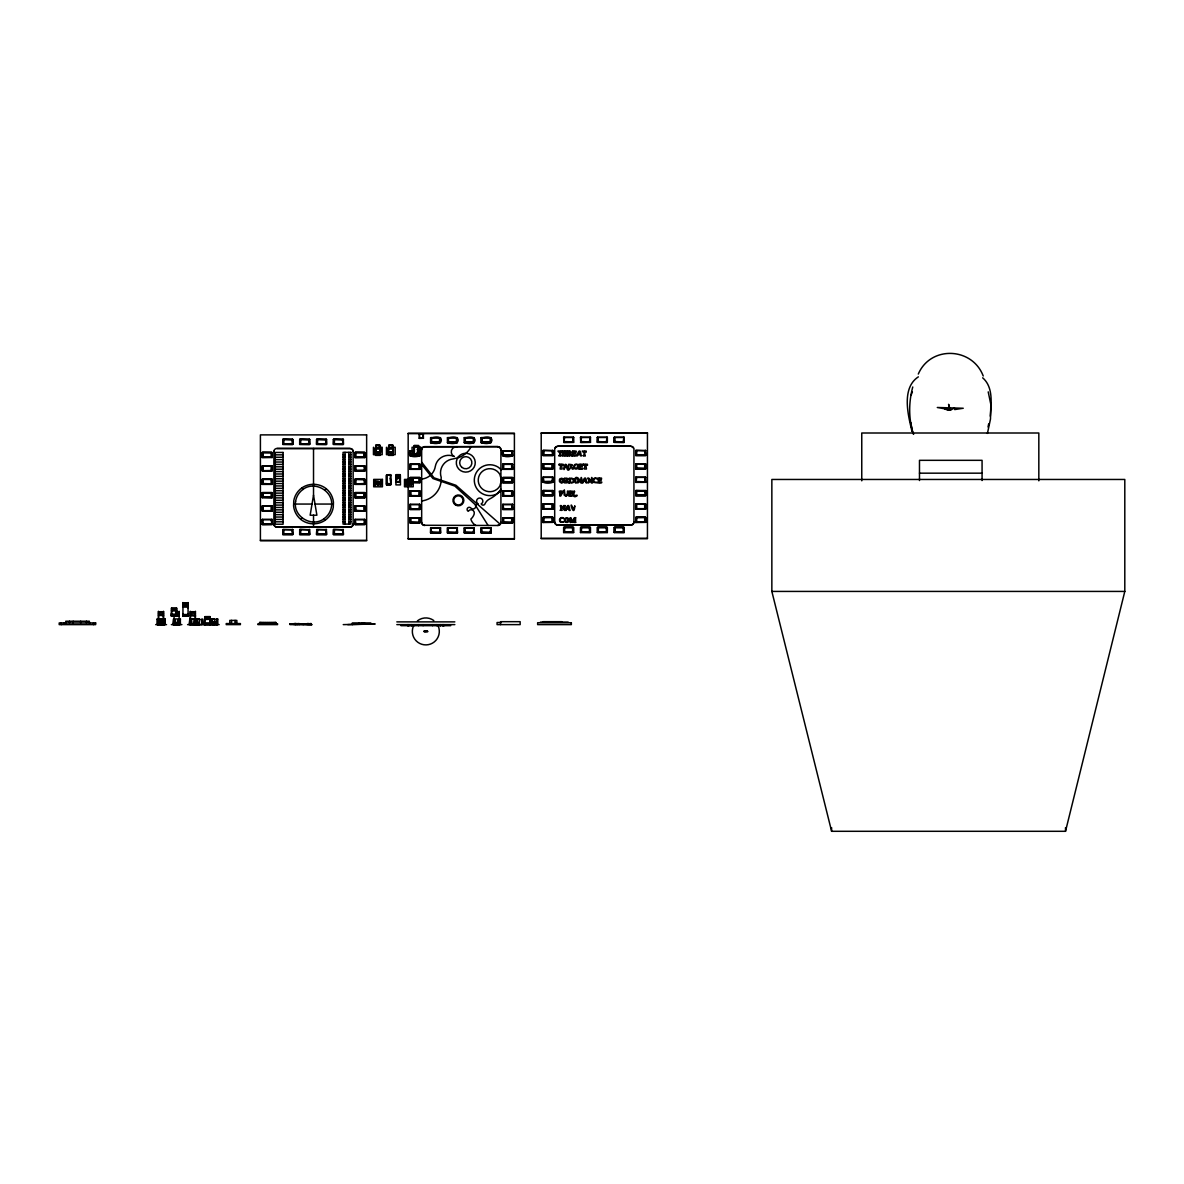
<?xml version="1.0" encoding="UTF-8"?>
<svg xmlns="http://www.w3.org/2000/svg" width="1184" height="1184" viewBox="0 0 1184 1184"><rect width="100%" height="100%" fill="white"/><g stroke="black" fill="none" stroke-linecap="round" stroke-linejoin="round"><path stroke-width="1.5" d="M990.801 404.262L988.211 391.874M990.816 403.966L990.49 419.018L987.426 433.418M161.882 624.693L162.563 618.951L159.855 618.951L160.536 624.693M177.26 624.693L177.926 618.951L175.232 618.951L175.898 624.693M160.136 624.205L159.544 619.173L162.252 619.173L161.572 624.575M194.146 619.173L191.438 619.173L194.146 619.173L193.466 624.56M199.667 619.173L198.986 624.738L197.639 624.738L196.973 619.173L199.667 619.173L198.986 624.738M212.276 619.173L212.942 624.723L214.289 624.723L214.97 619.173L212.276 619.173L214.97 619.173M425.796 631.22L427.572 631.116L424.064 631.708L425.929 631.664M313.523 495.134L310.149 515.218L316.898 515.218L313.523 495.134L313.523 448.484M912.76 386.99C908.631 402.338 908.483 418.84 913.397 433.98M990.327 416.191C991.215 403.537 993.494 387.138 982.661 377.8M988.018 426.995L988.684 423.872M1065.511 831.301L1124.8 591.423L1124.8 479.461L771.85 479.461L771.85 591.423L831.612 831.301L1065.511 831.301L1065.511 827.631M407.71 480.926L408.258 483.442L409.383 483.442L409.945 480.926L407.71 480.926L409.945 481.281L410.878 483.131M950.663 409.856L937.299 407.488L963.243 408.258L954.733 409.56L954.452 407.962L950.959 409.886M414.415 445.732L414.296 455.884L414.296 445.406L418.544 445.48L418.544 455.884L418.411 445.732M414.415 455.574L418.544 455.692L418.411 453.857M911.103 395.116L912.39 391.874M414.296 455.07L418.411 454.848M163.555 615.266L158.449 615.266L163.392 615.65M179.198 615.266L174.092 615.266L179.036 615.65M187.886 607.806L188.049 606.534L182.943 606.8M195.271 615.813L190.476 615.65M195.434 615.369L195.271 617.634M380.079 483.087L379.058 484.818L377.089 484.818L376.112 483.028L377.134 481.34L379.102 481.385L380.079 483.131M376.112 483.072L377.134 481.385M417.404 452.702L418.426 450.971L417.449 449.269M410.878 483.087L409.856 484.818L407.888 484.818L406.911 483.057L407.932 481.34L409.901 481.385L409.945 477.626L419.935 477.626L419.935 482.732L413.275 482.584M406.911 483.072L407.932 481.385M379.842 445.391L375.846 445.391L375.728 452.865L375.728 445.11L379.975 445.11L379.975 452.702M396.181 480.837L396.063 482.391L396.063 474.651L400.296 474.651L400.473 484.907L395.915 484.892L396.048 475.924M388.722 452.702L388.722 445.11L392.955 445.11L392.955 452.865L392.822 445.391L388.84 445.391M182.943 614.925L188.049 614.925M918.296 374.055C930.639 345.314 972.286 347.134 983.223 375.994M300.78 519.391A20.024 19.876 0 0 1 293.588 505.968L293.765 500.788A20.024 19.876 0 0 1 301.89 487.882C309.128 482.82 319.369 483.161 326.251 488.726A20.024 19.876 0 0 1 333.444 502.149L333.266 507.329A20.024 19.876 0 0 1 325.156 520.235C317.904 525.296 307.662 524.956 300.78 519.391L302.024 517.911M325.023 490.206L326.251 488.726M375.728 452.096L379.975 452.036L375.846 451.903M388.722 452.096L392.955 452.036L388.84 451.903M396.063 481.622L400.162 481.429M500.921 490.872L496.806 493.98A15.54 15.436 0 0 1 474.325 479.268A15.54 15.436 0 0 1 498.405 467.31L501.468 469.944M419.284 438.258L423.428 438.258L419.284 438.391L419.388 434.084L419.698 437.695M378.584 483.338L379.146 482.362L376.912 482.362L377.459 483.338L379.146 482.362M211.048 623.198L215.784 623.198M423.324 434.232L419.388 434.232M377.104 481.977L377.43 481.725A1.51 1.495 0 0 1 379.605 483.161A1.51 1.495 0 0 1 377.267 484.315A1.51 1.495 0 0 1 377.43 481.725M262.419 470.699L271.906 470.536M262.419 484.093L272.157 484.241L271.906 479.224L262.419 479.224L262.419 484.093M262.419 497.487L272.157 497.783L272.157 492.662L262.167 492.662L262.167 497.783M354.919 457.453L364.909 457.453L354.919 457.616L354.919 452.495L364.909 452.658M262.419 524.26L262.167 519.45L272.157 519.45L272.157 524.556L262.167 524.556L272.157 524.408L271.906 519.391L271.136 519.776L271.906 524.098L262.419 524.098L271.136 523.728M430.591 442.638C444.518 447.004 444.947 433.596 431.612 438.021L430.591 437.68L430.591 442.801L440.581 442.638M447.463 442.638C461.375 447.004 461.804 433.596 448.47 438.021L447.463 437.68L447.463 442.801L457.453 442.801M354.919 497.62L364.909 497.62L354.919 497.783L354.919 492.662L364.909 492.662L364.909 497.783M410.197 469.042L419.935 469.19L419.684 464.172L410.182 464.172L410.182 469.042L419.684 468.879L410.182 468.879M464.32 442.638C478.247 447.004 478.676 433.596 465.327 438.021L464.32 437.68L464.32 442.801L474.31 442.638M481.192 442.638C495.104 447.004 495.534 433.596 482.199 438.021L481.192 437.68L481.192 442.801L491.182 442.638M502.934 469.042L512.672 469.19L512.42 464.172L502.934 464.172L502.934 469.042L512.42 468.879L502.934 468.879M563.88 442.12L563.628 437.296L573.618 437.296L573.618 442.416L563.628 442.416L573.618 442.254L563.865 442.12L563.865 437.236L564.635 437.636L563.865 441.943M502.682 482.584L512.672 482.584L512.672 477.626L502.682 477.626L502.682 482.732L512.672 482.732M580.737 442.12L580.486 437.296L590.476 437.296L590.476 442.416L580.486 442.416L590.476 442.254L580.737 442.12L580.737 437.236L581.492 437.636L580.737 441.943M542.968 468.805L552.958 468.805L542.968 468.968L543.219 463.965M552.958 508.972L542.968 508.972L552.958 509.135L552.958 504.014L542.968 504.014L542.968 509.135M645.709 468.805L635.719 468.805L645.709 468.968L645.709 463.847L635.719 464.01M543.219 517.512L542.968 522.514L543.219 517.349L552.706 517.349L552.958 522.366L552.958 517.408L542.968 517.556M635.971 482.051L645.709 482.199L635.956 482.051L635.956 477.182L636.726 477.566L635.956 481.888M573.618 532.43L563.628 532.43L573.618 532.578L573.618 527.472L563.628 527.472L563.628 532.578M590.476 532.43L580.486 532.43L590.476 532.578L590.476 527.472L580.486 527.472L580.486 532.578M645.709 508.972L635.719 508.972L645.709 509.135L645.709 504.014L635.719 504.014L635.719 509.135M597.358 532.43L607.348 532.43L597.358 532.578L597.358 527.472L607.348 527.472L607.348 532.578M624.205 532.43L614.215 532.43L624.205 532.578L624.205 527.472L614.215 527.472L614.215 532.578M635.971 517.512L635.719 522.514L635.956 517.349L645.443 517.349L645.709 522.366L645.709 517.408L635.719 517.556M912.316 431.213L910.822 422.584M291.797 439.678L292.566 439.279L292.818 444.296L292.818 439.338L282.828 439.338L282.828 444.459L292.818 444.459L282.828 444.296L283.065 439.279L291.797 439.678L292.566 443.985L283.065 443.985L291.797 443.63M271.906 457.32L262.419 457.32L262.419 452.436L271.906 452.436L272.157 457.453L262.167 457.616L262.167 452.495L272.157 452.658M308.654 439.678L309.424 439.279L309.675 444.296L309.675 439.338L299.685 439.338L299.685 444.459L309.675 444.459L299.685 444.296L299.937 439.279L308.654 439.678L309.424 443.985L299.937 444L308.654 443.63M262.419 470.699L262.419 465.83L271.906 465.83L271.906 470.699M325.526 439.678L326.281 439.279L326.547 444.296L326.547 439.338L316.557 439.338L316.557 444.459L326.547 444.459L316.557 444.296L316.794 439.279L325.526 439.678L326.281 443.985L316.794 444L325.526 443.63M342.383 439.678L343.153 439.279L343.404 444.296L343.404 439.338L333.414 439.338L333.414 444.459L343.404 444.459L333.414 444.296L333.651 439.279L342.383 439.678L343.153 443.985L333.651 443.985L342.383 443.63M271.906 497.487L262.419 497.487L262.419 492.603L271.906 492.603L272.157 497.62M355.156 457.32L355.156 452.436L364.642 452.436L364.642 457.32M262.419 510.704L271.906 510.704L262.419 510.718L262.419 505.997L271.906 505.997L272.157 511.014L262.167 511.177L262.167 506.056L272.157 506.056L272.157 511.177M363.888 466.23L364.642 465.83L364.909 470.847L354.919 470.847L355.156 465.83L363.888 466.23L364.642 470.536M363.888 479.609L364.642 479.224L364.909 484.241L354.919 484.241L355.156 479.224L363.888 479.609L364.642 483.93L355.156 483.93L363.888 483.56M291.797 529.84L292.566 529.455L292.818 534.472L282.828 534.472L283.065 529.455L291.797 529.84L292.566 534.162M355.156 497.487L355.156 492.603L364.642 492.603L364.642 497.487M308.654 529.84L309.424 529.455L309.675 534.472L299.685 534.472L299.937 529.455L308.654 529.84L309.424 534.162M354.919 511.177L354.919 506.056L364.909 506.056L364.909 511.177L354.919 511.014L355.156 505.997L364.642 505.997L364.909 511.014M410.197 480.867L410.182 477.566L419.684 477.566L419.935 482.584M325.526 529.84L326.281 529.455L326.547 534.472L316.557 534.472L316.794 529.455L325.526 529.84L326.281 534.162M342.383 529.84L343.153 529.455L343.404 534.472L333.414 534.472L333.651 529.455L342.383 529.84L343.153 534.162M409.945 491.168L419.935 491.005L419.935 496.126L409.945 495.963L410.182 490.946L419.684 490.946L419.935 495.963M409.945 517.793L419.935 517.793L419.935 522.899L409.945 522.899L409.945 517.793L419.935 517.793M551.936 450.793L552.706 450.394L552.958 455.411L542.968 455.411L543.219 450.394L551.936 450.793L552.706 455.115L543.219 455.13L551.936 454.745M502.934 482.436L502.934 477.566L512.42 477.566L512.42 482.436M543.219 468.657L543.219 463.788L552.706 463.788L552.706 468.657M502.682 491.168L512.672 491.005L512.672 496.126L502.682 495.963L502.934 490.946L512.42 490.946L512.672 495.963M551.936 490.96L552.706 490.561L552.958 495.578L542.968 495.578L543.219 490.561L551.936 490.96L552.706 495.282L543.219 495.297L551.936 494.912M502.682 517.793L512.672 517.793L512.672 522.899L502.682 522.899L502.682 517.793L512.672 517.793M644.688 450.793L645.443 450.394L645.709 455.411L635.719 455.411L635.956 450.394L644.688 450.793L645.443 455.115L635.956 455.13L644.688 454.745M551.936 504.354L552.706 503.955L552.706 508.839L543.219 508.839L543.219 503.955L551.936 504.354L551.936 508.306M635.956 468.657L635.956 463.788L645.443 463.788L645.443 468.657M543.219 517.349L552.706 517.349M563.865 532.282L563.865 527.413L573.367 527.413L573.367 532.282M644.688 490.96L645.443 490.561L645.709 495.578L635.719 495.578L635.956 490.561L644.688 490.96L645.443 495.282L635.956 495.282L644.688 494.912M580.737 532.282L580.737 527.413L590.224 527.413L590.224 532.282M644.688 504.354L645.443 503.955L645.443 508.839L635.956 508.839L635.956 503.955L644.688 504.354L644.688 508.306M597.594 532.282L597.594 527.413L607.081 527.413L607.081 532.282M614.452 532.282L614.452 527.413L623.953 527.413L623.953 532.282M635.956 517.349L645.443 517.349M263.174 456.787L262.419 457.142L271.906 457.142L263.174 456.787L263.174 452.836M263.174 483.56L262.419 483.93L271.906 483.93L263.174 483.56L263.174 479.609M263.174 496.954L262.419 497.324L271.906 497.324L263.174 496.954L263.174 493.003M355.925 456.787L355.156 457.142L364.642 457.142L355.925 456.787L355.925 452.836M363.888 470.166L355.156 470.536L364.642 470.699M431.612 441.972L430.843 442.328L440.33 442.328L431.612 441.972L431.612 438.021M410.952 455.13L410.182 455.485C435.046 452.747 404.055 462.396 410.182 450.778L410.952 455.13L419.684 455.485M448.47 441.972L447.7 442.328L457.202 442.328L448.47 441.972L448.47 438.021M465.327 441.972L464.572 442.328L474.059 442.342L465.327 441.972L465.327 438.021M355.925 496.954L355.156 497.324L364.642 497.339L355.925 496.954L355.925 493.003M291.797 533.792L283.065 534.162L292.566 534.324M482.199 441.972L481.429 442.328L490.916 442.342L482.199 441.972L482.199 438.021M308.654 533.792L299.937 534.162L309.424 534.324M355.925 510.348L355.156 510.704L364.642 510.866L355.925 510.348L355.925 506.397M325.526 533.792L316.794 534.162L326.281 534.324M419.684 495.652L410.182 495.652L419.684 495.83M342.383 533.792L333.651 534.162L343.153 534.324M355.925 523.728L355.156 524.098L364.642 524.112L355.925 523.728L355.156 519.391L354.919 524.408L354.919 519.45L364.909 519.45L364.909 524.556L354.919 524.556L364.909 524.408L364.642 519.391L363.888 523.728M503.688 455.13L502.934 455.485C527.783 452.747 496.806 462.396 502.934 450.778L503.688 455.13L512.42 455.485M410.952 508.676L410.182 509.046L419.684 509.046L410.952 508.676L410.182 504.34L409.945 509.357L419.935 509.357L419.684 504.34L418.914 508.676M410.952 522.07L410.182 522.44L419.684 522.455L410.952 522.07L410.952 518.118M503.688 481.903L502.934 482.273L512.42 482.288L503.688 481.903L503.688 477.951M598.364 441.588L597.594 441.943L607.348 442.254L607.348 437.296L597.358 437.296L597.358 442.416L607.348 442.416L597.358 442.254L597.594 437.236L598.364 441.588L607.081 441.943M543.974 468.139L543.219 468.494L552.706 468.494L543.974 468.139L543.974 464.187M615.221 441.588L614.452 441.943L624.205 442.254L624.205 437.296L614.215 437.296L614.215 442.416L624.205 442.416L614.215 442.254L614.452 437.236L615.221 441.588L623.953 441.943M512.42 495.652L502.934 495.652L512.42 495.83M431.612 532.134L430.843 532.504L440.33 532.519L431.612 532.134L430.843 527.783L430.591 532.815L440.581 532.815L440.33 527.783L439.56 532.134M543.974 481.518L543.219 481.888C568.068 479.135 537.092 488.8 543.219 477.182L543.974 481.518L552.706 481.888M448.47 532.134L447.7 532.504L457.202 532.519L448.47 532.134L447.7 527.783L447.463 532.815L457.453 532.815L457.202 527.783L456.432 532.134M503.688 508.676L502.934 509.046L512.42 509.046L503.688 508.676L502.934 504.34L502.682 509.357L512.672 509.357L512.42 504.34L511.651 508.676M465.327 532.134L464.572 532.504L474.059 532.519L465.327 532.134L464.572 527.783L464.32 532.815L474.31 532.815L474.059 527.783L473.289 532.134M482.199 532.134L481.429 532.504L490.916 532.519L482.199 532.134L481.429 527.783L481.192 532.815L491.182 532.815L490.916 527.783L490.161 532.134M503.688 522.07L502.934 522.44L512.42 522.44L503.688 522.07L503.688 518.118M636.726 468.139L635.956 468.494L645.443 468.494L636.726 468.139L636.726 464.187M552.706 522.055L543.219 522.055L552.706 522.218M564.635 531.749L563.865 532.119L573.367 532.119L564.635 531.749L564.635 527.798M581.492 531.749L580.737 532.119L590.224 532.134L581.492 531.749L581.492 527.798M598.364 531.749L597.594 532.119L607.081 532.119L598.364 531.749L598.364 527.798M615.221 531.749L614.452 532.119L623.953 532.119L615.221 531.749L615.221 527.798M645.443 522.055L635.956 522.055L645.443 522.218M271.906 452.614L272.157 457.616M271.906 465.993L272.157 471.01L262.167 471.01L262.167 465.889L272.157 465.889M271.906 479.387L272.157 484.389L262.167 484.389L262.167 479.283L272.157 479.283M364.642 452.614L364.909 457.616M364.642 465.993L364.909 471.01L354.919 471.01L354.919 465.889L364.909 465.889M419.684 450.956L419.935 455.958L409.945 455.958L409.945 450.838L413.364 450.956L409.945 451M364.642 479.387L364.909 484.389L354.919 484.389L354.919 479.283L364.909 479.283M419.684 464.335L419.935 469.338L409.945 469.338L409.945 464.232L419.935 464.232M292.566 529.618L292.818 534.62L282.828 534.62L283.08 529.618M419.935 477.626L409.945 477.626M309.424 529.618L309.675 534.62L299.685 534.62L299.685 529.514L309.675 529.662M326.281 529.618L326.547 534.62L316.557 534.62L316.809 529.618M512.42 450.956L512.672 455.958L502.682 455.958L502.682 450.838L512.672 450.838M343.153 529.618L343.404 534.62L333.414 534.62L333.414 529.514L343.404 529.662M419.684 504.502L419.935 509.52L409.945 509.52L409.945 504.399L419.935 504.399M512.42 464.335L512.672 469.338L502.682 469.338L502.682 464.232L512.672 464.232M552.706 450.571L552.958 455.574L542.968 455.574L542.968 450.453L552.958 450.453M512.672 477.626L502.682 477.626M552.706 463.965L552.958 468.968M552.706 477.344L552.958 482.347L542.968 482.347L542.968 477.241L552.958 477.241M440.33 527.96L440.581 532.963L430.591 532.963L430.591 527.857L440.581 527.857M457.202 527.96L457.453 532.963L447.463 532.963L447.463 527.857L457.453 527.857M512.42 504.502L512.672 509.52L502.682 509.52L502.682 504.399L512.672 504.399M552.958 490.62L542.968 490.62L542.968 495.741L552.958 495.741L552.958 490.62L542.968 490.62M645.443 450.571L645.709 455.574L635.719 455.574L635.719 450.453L645.709 450.453M474.059 527.96L474.31 532.963L464.32 532.963L464.32 527.857L474.31 527.857M490.916 527.96L491.182 532.963L481.192 532.963L481.192 527.857L491.182 527.857M645.443 477.344L645.709 482.347L635.719 482.347L635.719 477.241L645.709 477.241M645.709 490.62L635.719 490.62L635.719 495.741L645.709 495.741L645.709 490.62L635.719 490.62M918.355 376.852C901.009 388.174 908.261 415.836 911.976 431.257M171.502 615.784L171.65 608.265M215.399 621.97L216.198 621.837L216.332 624.619M176.446 614.156L171.65 614.156M209.864 622.888L205.054 622.888M205.054 624.116L210.027 624.131L205.113 624.205M567.684 455.736L567.684 451.208M559.026 455.736C561.571 452.791 557.886 451.785 557.93 451.074L561.867 451.074L561.926 452.199L560.224 451.385L560.742 455.736M583.342 455.736C585.976 452.673 582.04 451.755 582.247 451.074L586.184 451.074L586.243 452.199L584.541 451.385L585.059 455.736M565.049 505.731L564.531 510.467L561.216 506.604L561.734 510.26M560.387 510.26C562.903 509.194 558.448 504.591 561.26 505.598L564.22 509.194L563.702 505.731M575.572 517.822L575.572 522.351M573.855 522.351L574.373 518.444L572.39 522.484L570.525 518.444L571.043 522.351M565.33 455.736L565.848 453.561L563.599 453.561L564.132 455.736M562.4 455.736L562.4 451.208M564.132 451.208L563.599 453.309L565.848 453.309L565.33 451.208M567.047 451.208L567.047 455.736M572.553 455.736L572.553 451.208M541.206 433.255L647.441 433.255M408.169 433.64L514.404 433.64M419.284 434.262L423.428 434.262M563.628 437.458L573.618 437.458M580.486 437.458L590.476 437.458M597.358 437.458L607.348 437.458M614.215 437.458L624.205 437.458M430.591 437.68L440.581 437.843M447.463 437.68L457.453 437.843M464.32 437.68L474.31 437.843M481.192 437.68L491.182 437.843M419.388 437.991L423.324 438.139M282.828 439.501L292.818 439.501M299.685 439.501L309.675 439.501M316.557 439.501L326.547 439.501M333.414 439.501L343.404 439.501M564.635 441.588L573.367 441.943M581.492 441.588L590.224 441.943M414.415 445.791L418.411 445.791M414.163 446.22L418.707 446.087M557.738 446.235L630.894 446.235A3.049 3.019 0 0 1 633.943 449.254L633.943 522.085A3.049 3.019 0 0 1 630.894 525.104L557.738 525.104A3.049 3.019 0 0 1 554.689 522.085L554.689 449.254A3.049 3.019 0 0 1 557.738 446.235L630.894 446.235M375.713 446.516L375.58 448.47M392.999 446.516L393.132 455.381M424.716 525.282L424.716 525.489A3.049 3.019 0 0 1 421.667 522.455L421.667 449.639A3.049 3.019 0 0 1 424.716 446.62L497.872 446.62A3.049 3.019 0 0 1 500.921 449.639L500.921 522.455A3.049 3.019 0 0 1 497.872 525.489L424.716 525.282A3.049 3.019 0 0 1 421.667 522.248M421.667 449.846A3.049 3.019 0 0 1 424.716 446.827L497.872 446.62M378.688 447.271L382.18 447.271L382.18 454.671L373.448 454.671L373.448 447.271M391.697 447.271L395.19 447.271L395.19 454.671L386.458 454.671L386.458 447.271M375.728 447.404L379.975 447.404M388.722 447.404L392.955 447.404M393.34 447.952L393.34 453.413M273.889 451.504A3.049 3.019 0 0 1 276.938 448.484L350.094 448.484A3.049 3.019 0 0 1 353.143 451.504M375.728 448.396L379.975 448.396M388.722 448.396L392.955 448.396M375.728 448.899L379.975 448.899M388.722 448.899L392.955 448.899M502.682 451L512.672 451M262.419 452.451L271.906 452.436M355.156 452.436L364.642 452.451M376.823 452.702L378.806 452.702M389.847 452.702L391.815 452.702M418.411 454.108L414.296 454.39L418.411 454.02M275.28 454.848L283.08 454.848M343.064 454.73L345.018 454.73M348.91 454.73L350.864 454.73M380.138 455.366L375.58 455.381L375.58 451.814M393.132 455.366L388.574 455.381L388.574 451.814M343.064 457.128L345.018 457.128M348.91 457.128L350.864 457.128M275.28 457.246L283.08 457.246M343.064 459.51L345.018 459.51M348.91 459.51L350.864 459.51M275.28 459.629L283.08 459.629M275.28 462.026L283.08 462.026M343.064 461.908L345.018 461.908M348.91 461.908L350.864 461.908M543.219 463.802L552.706 463.788M635.956 463.788L645.443 463.802M542.968 464.01L552.958 463.847M343.064 464.306L345.018 464.306M348.91 464.306L350.864 464.306M275.28 464.409L283.08 464.409M409.945 464.38L419.935 464.38M502.682 464.38L512.672 464.38M343.064 466.688L345.018 466.688M348.91 466.688L350.864 466.688M275.28 466.807L283.08 466.807M568.734 469.042L568.734 464.246L572.257 464.764L571.324 466.703L573.544 468.908L572.257 469.042C571.354 462.604 568.512 475.554 566.677 467.428L564.812 467.428C562.755 475.805 563.939 455.692 568.527 469.042M275.28 469.204L283.08 469.204M343.064 469.086L345.018 469.086M348.91 469.086L350.864 469.086M275.28 471.587L283.08 471.587M343.064 471.469L345.018 471.469M348.91 471.469L350.864 471.469M919.48 473.171L982.069 473.171M343.064 473.866L345.018 473.866M348.91 473.866L350.864 473.866M275.28 473.985L283.08 473.985M396.181 474.917L400.162 474.917L400.296 482.391M390.676 475.065L386.68 475.065L386.68 484.641M386.428 475.376L386.428 484.36M390.853 475.376L390.986 484.36M395.915 476.042L400.473 476.042M275.28 476.368L283.08 476.368M343.064 476.264L345.018 476.264M348.91 476.264L350.864 476.264M396.063 476.93L400.296 476.93M542.968 477.389L552.958 477.389M635.719 477.389L645.709 477.389M395.915 478.01L400.473 478.01M396.063 478.44L400.296 478.44M275.28 478.765L283.08 478.765M343.064 478.647L345.018 478.647M348.91 478.647L350.864 478.647M262.167 479.431L272.157 479.431M354.919 479.431L364.909 479.431M343.064 481.044L345.018 481.044M348.91 481.044L350.864 481.044M275.28 481.163L283.08 481.163M636.726 481.518L645.443 481.888M412.55 481.903L419.684 482.273L413.349 482.273M413.349 482.436L419.684 482.436M376.912 482.761L379.146 482.761M569.386 482.746L569.386 478.084L573.722 478.884A2.338 2.309 0 0 1 574.166 479.757L573.914 481.77A2.131 2.116 0 0 1 572.775 482.687L568.039 482.88L566.011 480.645L566.588 482.88L564.516 482.88L564.516 478.084L568.039 478.602L567.106 480.541L569.386 482.88M376.912 482.362L378.584 482.939M275.28 483.546L283.08 483.546M343.064 483.442L345.018 483.442M348.91 483.442L350.864 483.442M386.68 483.383C395.234 486.95 388.574 480.452 390.809 474.68L386.576 474.754L386.576 485.159L390.809 484.981M386.576 483.59L390.809 483.59M386.68 484.123L390.676 484.123M386.576 484.374L390.809 484.374M275.28 485.943L283.08 485.943M343.064 485.825L345.018 485.825M348.91 485.825L350.864 485.825M343.064 488.222L345.018 488.222M348.91 488.222L350.864 488.222M275.28 488.341L283.08 488.341M343.064 490.605L345.018 490.605M348.91 490.605L350.864 490.605M275.28 490.724L283.08 490.724M410.182 490.946L419.684 490.946M502.934 490.946L512.42 490.946M262.167 492.825L272.157 492.825M354.919 492.825L364.909 492.825M275.28 493.121L283.08 493.121M343.064 493.003L345.018 493.003M348.91 493.003L350.864 493.003M343.064 495.4L345.018 495.4M348.91 495.4L350.864 495.4M275.28 495.504L283.08 495.504M343.064 497.783L345.018 497.783M348.91 497.783L350.864 497.783M275.28 497.902L283.08 497.902M275.28 500.299L283.08 500.299M343.064 500.181L345.018 500.181M348.91 500.181L350.864 500.181M275.28 502.682L283.08 502.682M343.064 502.578L345.018 502.578M348.91 502.578L350.864 502.578M293.662 504.058L312.028 504.058M315.018 504.058L333.385 504.058M542.968 504.177L552.958 504.177M635.719 504.177L645.709 504.177M409.945 504.562L419.935 504.562M502.682 504.562L512.672 504.562M343.064 504.961L345.018 504.961M348.91 504.961L350.864 504.961M275.28 505.08L283.08 505.08M262.419 505.997L271.906 505.997M355.156 505.997L364.642 505.997M275.28 507.477L283.08 507.477M343.064 507.359L345.018 507.359M348.91 507.359L350.864 507.359M543.219 508.661L552.706 508.676M635.956 508.661L645.443 508.676M275.28 509.86L283.08 509.86M343.064 509.742L345.018 509.742M348.91 509.742L350.864 509.742M343.064 512.139L345.018 512.139M348.91 512.139L350.864 512.139M275.28 512.258L283.08 512.258M343.064 514.537L345.018 514.537M348.91 514.537L350.864 514.537M275.28 514.64L283.08 514.64M275.28 517.038L283.08 517.038M343.064 516.92L345.018 516.92M348.91 516.92L350.864 516.92M409.945 517.941L419.935 517.941M502.682 517.941L512.672 517.941M343.064 519.317L345.018 519.317M348.91 519.317L350.864 519.317M275.28 519.436L283.08 519.436M262.167 519.598L272.157 519.598M354.919 519.598L364.909 519.598M343.064 521.715L345.018 521.715M348.91 521.715L350.864 521.715M275.28 521.818L283.08 521.818M542.968 522.514L552.958 522.366M571.206 522.484C569.178 524.32 569.134 516.416 570.895 517.689L572.642 521.434L574.373 517.689L575.735 517.689M573.692 522.484L575.735 522.484M635.719 522.514L645.709 522.366M554.689 521.878A3.049 3.019 0 0 0 557.738 524.897L630.894 524.897A3.049 3.019 0 0 0 633.943 521.878M273.889 523.92A3.049 3.019 0 0 0 276.938 526.939L350.094 526.939A3.049 3.019 0 0 0 353.143 523.92M273.889 451.296L273.889 524.112A3.049 3.019 0 0 0 276.938 527.146L350.094 527.146A3.049 3.019 0 0 0 353.143 524.112L353.143 451.296M563.865 527.413L573.367 527.428M580.737 527.413L590.224 527.428M597.594 527.413L607.081 527.428M614.452 527.413L623.953 527.428M430.591 528.005L440.581 528.005M447.463 528.005L457.453 528.005M464.32 528.005L474.31 528.005M481.192 528.005L491.182 528.005M282.828 529.662L292.818 529.514M316.557 529.662L326.547 529.514M541.206 538.291L647.441 538.291M408.169 538.676L514.404 538.676M260.406 540.333L366.64 540.333M771.85 591.423L1124.8 591.423M182.943 603.026L188.049 602.967M183.076 603.47L187.886 603.47M182.943 605.068L188.049 605.068M183.076 605.453L187.886 605.453M187.886 606.815L182.943 606.534M171.502 608.768L176.608 608.768M171.65 609.138L176.446 609.138M171.502 610.456L176.608 610.456M171.65 610.722L176.446 610.722M158.449 611.714L163.555 611.714M175.794 611.714L179.198 611.714M190.328 611.714L195.434 611.714M158.582 612.217L163.392 612.217M175.839 612.217L179.036 612.217M190.476 612.217L195.271 612.217M158.449 613.8L163.555 613.8M175.794 613.8L179.198 613.8M190.328 613.8L195.434 613.8M182.943 614.526L188.049 614.526M182.765 614.822L188.256 614.822M171.502 615.399L176.446 615.384M195.271 615.562L190.328 615.266M171.325 615.887L176.816 615.887M182.765 615.887L188.256 615.887M205.054 617.056L209.864 617.056M204.921 617.5L210.027 617.5M205.054 617.856L209.864 617.856M195.36 618.818L194.65 624.619M209.953 618.818L211.196 618.818L211.196 624.619L216.08 624.619M204.921 619.188L210.027 619.188M157.235 619.276L158.256 619.276M159.544 619.336L162.252 619.173M163.969 619.276L164.99 619.276M199.667 619.336L196.973 619.173M205.054 619.454L211.196 619.276M216.687 619.276L217.634 619.276M543.249 621.674L561.719 621.674M216.198 621.837L211.048 621.837L211.847 621.97M396.832 621.881L454.834 621.881M211.048 621.97L216.198 621.97M540.496 622.088L568.172 622.088M501.098 622.518L497.073 622.518L497.073 624.619L520.146 624.619L520.146 621.674L500.551 621.674L500.551 624.619M158.582 623.08L163.392 623.08M174.24 623.08L179.036 623.08M370.829 622.932L352.344 622.932L352.344 624.619M158.449 623.258L163.555 623.258M174.092 623.258L179.198 623.258M158.271 623.554L163.762 623.554M173.915 623.554L179.406 623.554M226.159 623.568L240.485 623.568M257.92 623.776L277.604 623.776M290.036 623.776L294.046 623.776M296.429 623.776L297.643 623.776M299.182 623.776L307.189 623.776M308.728 623.776L309.942 623.776M158.597 624.205L163.688 624.205M174.285 624.205L179.05 624.205M190.491 624.205L195.271 624.205M290.036 624.19L312.073 624.619L290.036 624.619L290.154 623.672M155.696 624.619L166.53 624.619M171.369 624.619L181.892 624.619M187.59 624.619L219.158 624.619M226.159 624.619L240.485 624.619M257.92 624.619L277.604 624.619M396.832 624.619L454.834 624.619M400.962 625.67L450.704 625.67M457.172 446.827L454.745 447.034A5.15 5.106 0 0 0 454.256 456.521A13.572 13.468 0 0 0 435.283 466.54A15.185 15.066 0 0 1 431.775 473.911L429.333 476.146A15.185 15.066 0 0 1 421.667 479.046M424.346 631.176L425.559 631.309M426.077 631.516L427.306 631.649M423.783 631.19L427.853 631.634M569.386 455.736L568.868 453.635L571.014 455.87L576.105 455.87C578.044 453.502 571.961 457.956 573.766 453.487C576.504 454.552 576.504 452.11 573.766 453.235L573.766 451.341L576.164 452.125L576.105 451.074L572.39 451.208M176.608 615.784L176.446 608.265M635.971 463.965L635.719 468.968M502.934 491.123L502.682 496.126M410.197 491.123L409.945 496.126M408.066 484.315A1.51 1.495 0 0 0 410.404 483.161A1.51 1.495 0 0 0 408.214 481.725A1.51 1.495 0 0 0 408.066 484.315L408.406 484.522M475.746 525.489L474.962 524.897A10.464 10.39 0 0 1 470.862 519.066A11.292 11.204 0 0 0 474.192 513.974A3.286 3.271 0 0 0 468.242 511.296A2.131 2.116 0 0 1 467.576 508.099A2.131 2.116 0 0 1 470.862 508.04A2.812 2.782 0 0 0 475.79 506.219L475.82 505.908A2.324 2.309 0 0 1 478.232 503.896A3.138 3.108 0 0 1 477.285 499.189A3.138 3.108 0 0 1 482.14 499.189A3.138 3.108 0 0 1 481.178 503.896A2.057 2.042 0 0 0 484.981 503.896A9.679 9.605 0 0 1 489.584 499.012A30.266 30.029 0 0 0 500.921 489.229M500.284 524.305L455.944 485.277L434.01 477.818L421.667 462.174M563.421 478.676L560.165 478.602A2.368 2.353 0 0 0 559.44 479.92C558.434 483.812 565.005 483.827 564.072 479.949A2.368 2.353 0 0 0 563.466 478.691M421.667 464.454L432.944 478.558L454.848 486.076L474.725 504.177L488.119 525.489M301.89 487.882L303.015 489.451M324.031 518.666L325.156 520.235M912.39 431.183L913.619 434.291M191.438 619.173L192.119 624.56M159.544 619.173L160.225 624.575M1038.827 480.822L1038.827 433.004L861.76 433.004L861.76 480.822M982.069 480.526L982.069 460.324L919.48 460.324L919.48 480.526M831.612 827.631L831.612 831.301M645.443 482.051L645.443 477.182L644.688 481.518M644.688 464.187L644.688 468.139M644.688 517.748L644.688 521.685M636.726 450.793L636.726 454.745M636.726 490.96L636.726 494.912M636.726 504.354L636.726 508.306M636.726 517.748L636.726 521.685M623.953 442.12L623.953 437.236L623.184 441.588M623.184 527.798L623.184 531.749M607.081 442.12L607.081 437.236L606.326 441.588M606.326 527.798L606.326 531.749M590.224 442.12L590.224 437.236L589.454 441.588M589.454 527.798L589.454 531.749M585.222 455.87L583.179 455.736M573.367 442.12L573.367 437.236L572.597 441.588M572.597 527.798L572.597 531.749M572.39 455.87C568.956 454.819 573.411 449.683 567.491 451.074M569.563 455.87L567.491 455.87M567.225 451.074L565.153 451.208M567.225 455.87L565.153 455.736M565.212 505.598L563.54 505.598M564.294 451.074L562.222 451.074M564.294 455.87L562.222 455.736M561.912 510.393L560.224 510.26M560.905 455.87L558.848 455.736M552.706 482.051L552.706 477.182L551.936 481.518M551.936 464.187L551.936 468.139M551.936 517.748L551.936 521.685M543.974 450.793L543.974 454.745M543.974 490.96L543.974 494.912M543.974 504.354L543.974 508.306M543.974 517.748L543.974 521.685M512.42 455.662L512.42 450.778L511.651 455.13M512.42 517.734L512.672 522.751L502.682 522.751L502.934 517.734M511.651 464.572L511.651 468.509M511.651 477.951L511.651 481.903M511.651 491.345L511.651 495.297M511.651 518.118L511.651 522.07M503.688 464.572L503.688 468.509M503.688 491.345L503.688 495.297M497.872 525.489L497.872 525.282A3.049 3.019 0 0 0 500.921 522.248M490.916 442.49L490.916 437.621L481.429 437.621L481.429 442.49M490.161 438.021L490.161 441.972M474.059 442.49L474.059 437.621L464.572 437.621L464.572 442.49M473.289 438.021L473.289 441.972M457.202 442.49L457.202 437.621L447.7 437.636L447.7 442.49M456.432 438.021L456.432 441.972M444.015 624.619L444.015 625.67M443.689 624.619L443.734 625.67M442.905 624.619L442.905 625.67M442.653 624.619L442.653 625.67M440.581 624.619L440.581 625.67M440.33 442.49L440.33 437.621L430.843 437.621L430.843 442.49M440.182 624.619L440.182 625.67M439.56 438.021L439.56 441.972M436.733 624.619L436.733 625.67M432.56 624.619L432.56 625.67M423.428 438.391L423.324 434.084L423.014 437.695M423.117 624.619L423.117 625.67M419.684 517.734L419.935 522.751L409.945 522.751L410.182 517.734M418.914 464.572L418.914 468.509M418.914 477.951L418.914 481.903M418.914 491.345L418.914 495.297M418.914 518.118L418.914 522.07M418.514 624.619L418.514 625.67M414.415 624.619L414.415 625.67M411.484 624.619L411.484 625.67M410.952 464.572L410.952 468.509M410.952 477.951L410.952 480.586M410.952 491.345L410.952 495.297M411.1 624.619L411.1 625.67M409.856 484.818L407.888 484.818M409.383 483.442L408.258 483.442M409.028 624.619L409.028 625.67M408.776 624.619L408.776 625.67M408.169 479.89L408.169 433.226L514.404 433.226L514.404 539.075L408.169 539.075L408.169 485.44M407.992 624.619L407.947 625.67M407.651 624.619L407.651 625.67M388.574 446.398L388.574 448.47M380.138 446.398L380.138 448.47M380.138 451.814L380.138 455.381M379.058 484.818L377.089 484.818M364.524 622.932L364.524 623.776M363.888 452.836L363.888 456.787M363.888 493.003L363.888 496.954M363.888 506.397L363.888 510.348M363.518 622.932L363.518 623.776M361.594 622.932L361.594 623.776M358.93 622.932L358.93 623.776M355.925 466.23L355.925 470.166M355.925 479.609L355.925 483.56M350.094 448.484L276.938 448.484M348.91 452.347L348.91 524.098M347.756 624.619L375.15 623.983L343.242 624.619M345.018 452.347L345.018 524.098M334.421 439.678L334.421 443.63M334.421 529.84L334.421 533.792M317.564 439.678L317.564 443.63M317.564 529.84L317.564 533.792M313.523 515.218L313.523 527.146M311.2 624.619L311.2 623.568L309.942 623.568L309.942 624.619M308.728 624.619L308.728 623.568L307.189 623.568L307.189 624.619M303.074 623.672L303.193 624.619M300.706 439.678L300.706 443.63M300.706 529.84L300.706 533.792M299.182 624.619L299.226 623.568L297.643 623.568L297.687 624.619M296.636 624.619L296.429 623.568L294.046 623.568L294.046 624.619M295.586 623.568L295.586 624.619M295.171 623.568L295.171 624.619M283.834 439.678L283.834 443.63M283.834 529.84L283.834 533.792M275.961 623.776L275.961 622.518L259.548 622.518L259.548 623.776M275.813 622.518L275.768 623.776M275.561 622.518L275.561 623.776M275.102 622.518L275.102 623.776M274.629 622.518L274.629 623.776M273.889 622.518L273.889 623.776M273.223 622.518L273.223 623.776M272.276 622.518L272.276 623.776M271.447 622.518L271.447 623.776M271.136 452.836L271.136 456.787M271.136 466.23L271.136 470.166M271.136 479.609L271.136 483.56M271.136 493.003L271.136 496.954M271.136 506.397L271.136 510.348M270.337 622.518L270.337 623.776M269.419 622.518L269.419 623.776M268.235 622.518L268.235 623.776M267.273 622.518L267.273 623.776M266.089 622.518L266.089 623.776M265.172 622.518L265.172 623.776M264.062 622.518L264.062 623.776M263.174 466.23L263.174 470.166M263.174 506.397L263.174 510.348M263.174 523.728L262.419 519.391L262.419 524.26M263.248 622.518L263.248 623.776M262.286 622.518L262.286 623.776M261.62 622.518L261.62 623.776M260.88 622.518L260.88 623.776M260.406 622.518L260.406 623.776M259.947 622.518L259.947 623.776M259.71 622.518L259.71 623.776M236.844 623.568L236.844 620.401L229.8 620.401L229.8 623.568M235.083 620.401L235.083 623.568M231.561 620.401L231.561 623.568M217.634 624.619L217.634 618.818L216.687 618.818L216.687 624.619M217.397 618.818L217.397 624.619M216.924 618.818L216.924 624.619M215.784 621.837L215.917 624.619M210.885 618.818L210.915 624.619M210.663 618.818L210.663 624.619M210.486 618.818L210.486 624.619M210.175 618.818L210.234 624.767L204.743 624.767L204.743 622.355M209.879 624.619L210.027 616.583L204.921 616.642L204.906 624.767M204.447 624.619L204.447 618.818L203.737 624.619M202.094 624.619L202.094 618.818L201.384 624.619M200.777 624.619L196.026 624.619M196.574 624.619L196.574 618.818L195.863 624.619M195.641 624.619L190.15 624.782L190.328 611.284M195.434 611.284L195.36 624.619M190.476 611.817L190.491 624.619M189.84 624.619L189.84 618.818L189.129 624.619M188.256 613.623L188.256 616.05L182.765 616.05L182.928 613.623M188.049 602.552L188.093 616.05M182.943 602.552L182.943 615.71M180.368 624.619L180.368 618.818L179.657 624.619M179.406 622.37L179.406 624.782L173.915 624.782L173.915 622.37M179.198 611.284L179.05 624.619M176.816 613.623L176.816 616.05L171.325 616.05L171.325 613.623M176.653 616.05L176.608 607.851L171.502 607.91L171.488 616.05M174.092 614.999L174.078 624.782M173.619 624.619L173.619 618.818L172.908 624.619M164.99 624.619L164.99 618.818L163.969 618.818L163.969 624.619M164.68 618.818L164.68 624.619M164.28 618.818L164.28 624.619M163.762 622.37L163.762 624.782L158.271 624.782L158.256 618.818L157.235 618.818L157.235 624.619M163.555 611.284L163.599 624.782M163.392 611.817L163.362 624.619M158.582 611.817L158.597 624.619M158.449 611.284L158.434 624.782M157.931 618.818L157.931 624.619M157.546 618.818L157.546 624.619M93.536 622.932L93.536 624.619M90.043 622.932L90.043 623.776M89.377 622.932L89.377 621.245L65.771 621.245L65.771 622.932M86.462 621.245L86.462 622.932M80.66 621.245L80.66 622.932M73.216 621.245L73.216 622.932M69.486 621.245L69.486 622.932M63.906 622.932L63.906 623.776M61.331 622.932L61.331 624.619M417.242 452.332A1.894 1.88 0 0 0 418.322 450.778L418.307 450.29A1.894 1.88 0 0 0 417.523 449.076M379.65 451.592A1.894 1.88 0 0 1 378.199 452.806L377.711 452.836A1.894 1.88 0 0 1 376.142 451.755M392.644 451.592A1.894 1.88 0 0 1 391.194 452.806L390.69 452.836A1.894 1.88 0 0 1 389.136 451.755M390.261 480.985A1.894 1.88 0 0 0 390.602 480.068L390.572 479.564A1.894 1.88 0 0 0 390.158 478.691M397.38 478.765A1.894 1.88 0 0 0 398.031 482.362L398.534 482.317A1.894 1.88 0 0 0 400.088 480.63L400.059 480.127A1.894 1.88 0 0 0 399.644 479.254M631.694 446.753A3.049 3.019 0 0 1 633.544 448.159M555.104 448.159A3.049 3.019 0 0 1 556.954 446.753M471.054 446.827A23.088 22.91 0 0 1 466.555 452.732L465.134 453.96A23.088 22.91 0 0 1 458.637 457.616L453.176 458.904A14.252 14.149 0 0 0 441.203 477.374L440.877 482.968A22.422 22.259 0 0 1 421.667 500.98M497.872 447.034A3.049 3.019 0 0 1 500.921 450.053M350.893 448.795A3.049 3.019 0 0 1 352.921 450.556M438.184 625.996A13.483 13.483 0 0 1 426.092 644.895A13.483 13.483 0 0 1 413.26 626.499M417.404 620.875A13.483 13.483 0 0 1 433.818 620.549M295.586 501.424C292.759 516.653 312.31 528.123 324.327 518.503A18.13 17.997 0 0 0 331.446 506.678C334.288 491.464 314.722 479.994 302.704 489.614A18.13 17.997 0 0 0 295.586 501.424M574.536 491.76C571.206 498.819 578.843 493.328 576.874 495.963C570.747 499.855 574.27 487.453 574.536 491.76M559.174 464.246L559.114 465.371L560.787 464.542L560.091 469.042L562.148 469.042L561.468 464.542L563.17 465.371L563.11 464.246L559.174 464.246M583.49 464.246L583.431 465.371L585.103 464.542L584.408 469.042L586.465 469.042L585.784 464.542L587.486 465.371L587.427 464.246L583.49 464.246M563.303 480.541C559.869 487.882 560.121 472.919 563.303 480.541M567.447 493.965C564.087 502.86 564.457 480.186 564.117 495.075C569.756 499.604 567.106 484.952 567.447 493.965M568.305 520.146C564.886 527.487 565.123 512.524 568.305 520.146M578.118 466.94L578.103 468.731L574.684 468.642A2.427 2.412 0 0 1 573.87 467.532L573.737 466.718A2.56 2.546 0 0 1 573.914 465.8L574.24 465.179A2.546 2.531 0 0 1 575.039 464.439L575.616 464.217A2.842 2.827 0 0 1 576.771 464.172C581.211 466.126 573.53 462.574 574.625 467.221C576.889 472.135 577.526 463.625 578.118 466.94M559.558 519.806L559.662 520.99A2.427 2.412 0 0 0 560.387 522.1C568.364 521.448 559.736 523.728 560.343 520.161C559.928 515.736 566.233 520.146 563.022 517.837A2.294 2.279 0 0 0 561.66 517.6A2.398 2.383 0 0 0 560.757 517.911A2.309 2.294 0 0 0 560.032 518.562A2.708 2.679 0 0 0 559.558 519.806M593.051 480.201L593.154 481.385A2.427 2.412 0 0 0 593.894 482.495C601.857 481.844 593.228 484.123 593.85 480.556C593.406 476.027 599.755 480.674 596.529 478.232A2.294 2.279 0 0 0 595.167 477.996A2.309 2.294 0 0 0 593.539 478.958A2.708 2.679 0 0 0 593.051 480.201M577.822 482.051C576.83 484.448 580.204 481.947 578.132 479.091C585.68 492.041 580.012 468.376 581.137 481.681L578.177 478.084C573.426 474.503 574.403 485.248 576.608 482.746C573.219 479.298 579.494 475.095 577.822 482.051M588.359 482.051C587.368 484.448 590.742 481.947 588.67 479.091C596.218 492.041 590.55 468.376 591.674 481.681L588.714 478.084C585.784 477.433 590.283 480.053 588.359 482.051M560.017 495.119C558.582 496.999 562.785 496.244 560.698 493.61C563.081 494.749 563.036 492.204 560.698 493.314L560.698 491.434L562.962 492.233L562.918 491.168L559.322 491.168L560.017 495.119M573.441 480.497L573.308 481.37A1.894 1.88 0 0 1 572.612 482.302C570.007 484.345 569.445 477.685 571.902 478.395A1.776 1.776 0 0 1 573.278 479.564L573.441 480.497M569.119 520.057C569.341 523.683 563.451 523.017 564.442 519.524A2.368 2.353 0 0 1 565.182 518.207L568.438 518.281A2.368 2.353 0 0 1 569.104 519.554L569.119 520.057M569.371 495.119L568.69 495.963L572.405 495.963C574.299 493.55 568.335 498.109 570.066 493.595C572.804 494.66 572.79 492.218 570.066 493.328L570.066 491.434L572.464 492.218L572.405 491.168L568.69 491.168L569.371 495.119M579.583 468.198L578.902 469.042L582.617 469.042C584.541 466.629 578.532 471.128 580.278 466.659C583.016 467.724 583.002 465.282 580.278 466.407L580.278 464.513L582.676 465.297L582.617 464.246L578.902 464.246L579.583 468.198M598.482 482.036L597.787 482.88L601.502 482.88C603.411 480.393 597.417 484.981 599.163 480.497C601.872 481.562 601.931 479.12 599.163 480.245L599.163 478.351L601.561 479.135L601.502 478.084L597.787 478.084L598.482 482.036M567.491 479.357C565.612 482.776 565.922 476.072 567.491 479.357M570.466 452.362C568.586 455.766 568.897 449.076 570.466 452.362M571.709 465.519C569.874 468.908 570.17 462.234 571.709 465.519M501.439 480.186L499.885 485.943A11.588 11.5 0 0 1 482.391 489.007A11.588 11.5 0 0 1 482.391 471.365A11.588 11.5 0 0 1 499.885 474.429L501.439 480.186M566.366 509.786C564.132 513.989 568.468 498.508 569.682 509.475C571.413 511.133 568.098 510.837 568.66 508.78L566.796 508.78L566.366 509.786M577.748 455.263C575.513 459.466 579.849 443.985 581.048 454.952C582.78 456.61 579.479 456.328 580.042 454.271L578.162 454.271L577.748 455.263M583.283 482.273C581.048 486.476 585.384 470.995 586.583 481.962C588.315 483.62 585.014 483.324 585.562 481.266L583.697 481.266L583.283 482.273M574.788 506.071L573.485 509.416C567.876 495.711 573.988 519.909 574.788 506.071M565.76 465.238L564.916 467.177L566.588 467.177L565.76 465.238M579.109 452.066L578.28 454.005L579.938 454.005L579.109 452.066M567.743 506.589L566.899 508.528L568.557 508.528L567.743 506.589M584.644 479.076L583.816 481.015L585.473 481.015L584.644 479.076M458.238 456.994L457.009 459.126A9.487 9.413 0 0 0 462.944 471.691A9.487 9.413 0 0 0 475.05 464.735A9.487 9.413 0 0 0 466.999 453.368L464.528 453.383A9.487 9.413 0 0 0 458.238 456.994M647.441 432.841L541.206 432.841L541.206 538.705L647.441 538.705L647.441 432.841M366.64 434.883L260.406 434.883L260.406 540.733L366.64 540.733L366.64 434.883M420.779 447.271L412.062 447.271L412.062 454.671L420.779 454.671L420.779 447.271M375.313 447.952L374.721 453.413L375.313 447.952M380.908 447.952L380.316 453.413L380.908 447.952M388.322 447.952L387.73 453.413L388.322 447.952M413.912 447.952L413.32 453.413L413.912 447.952M419.521 447.952L418.929 453.413L419.521 447.952M283.08 452.451L275.28 452.451L275.28 524.216L283.08 524.216L283.08 452.451M350.864 452.347L343.064 452.347L343.064 524.098L350.864 524.098L350.864 452.347M382.432 479.402L373.7 479.402L373.7 486.802L382.432 486.802L382.432 479.402M413.231 479.402L404.499 479.402L404.499 486.802L413.231 486.802L413.231 479.402M375.565 480.068L374.973 485.529L375.565 480.068M381.159 480.068L380.582 485.529L381.159 480.068M406.364 480.068L405.772 485.529L406.364 480.068M411.958 480.068L411.381 485.529L411.958 480.068M571.354 622.725L537.64 622.725L537.64 624.619L571.354 624.619L571.354 622.725M95.652 622.932L59.215 622.932L59.2 624.619L95.652 624.619L95.667 622.932M950.19 410.241L944.921 409.131L950.175 410.241M950.219 410.226L948.591 404.321L950.204 410.167M417.449 452.066A1.51 1.495 0 0 0 417.271 449.683A1.51 1.495 0 0 1 417.449 452.096M376.482 451.607A1.51 1.495 0 0 0 379.102 451.77A1.51 1.495 0 0 1 376.482 451.637M389.506 451.607A1.51 1.495 0 0 0 392.111 451.77A1.51 1.495 0 0 1 389.506 451.637M461.878 467.384A6.112 6.068 0 0 0 471.809 463.728A6.112 6.068 0 0 0 463.654 457.024A6.112 6.068 0 0 0 461.878 467.384M455.455 503.97A4.632 4.603 0 0 0 462.959 501.113A4.632 4.603 0 0 0 456.728 496.096A4.632 4.603 0 0 0 455.455 503.97M455.648 505.094A5.476 5.446 0 0 0 463.862 500.388A5.476 5.446 0 0 0 455.648 495.682A5.476 5.446 0 0 0 455.648 505.094"/></g></svg>
